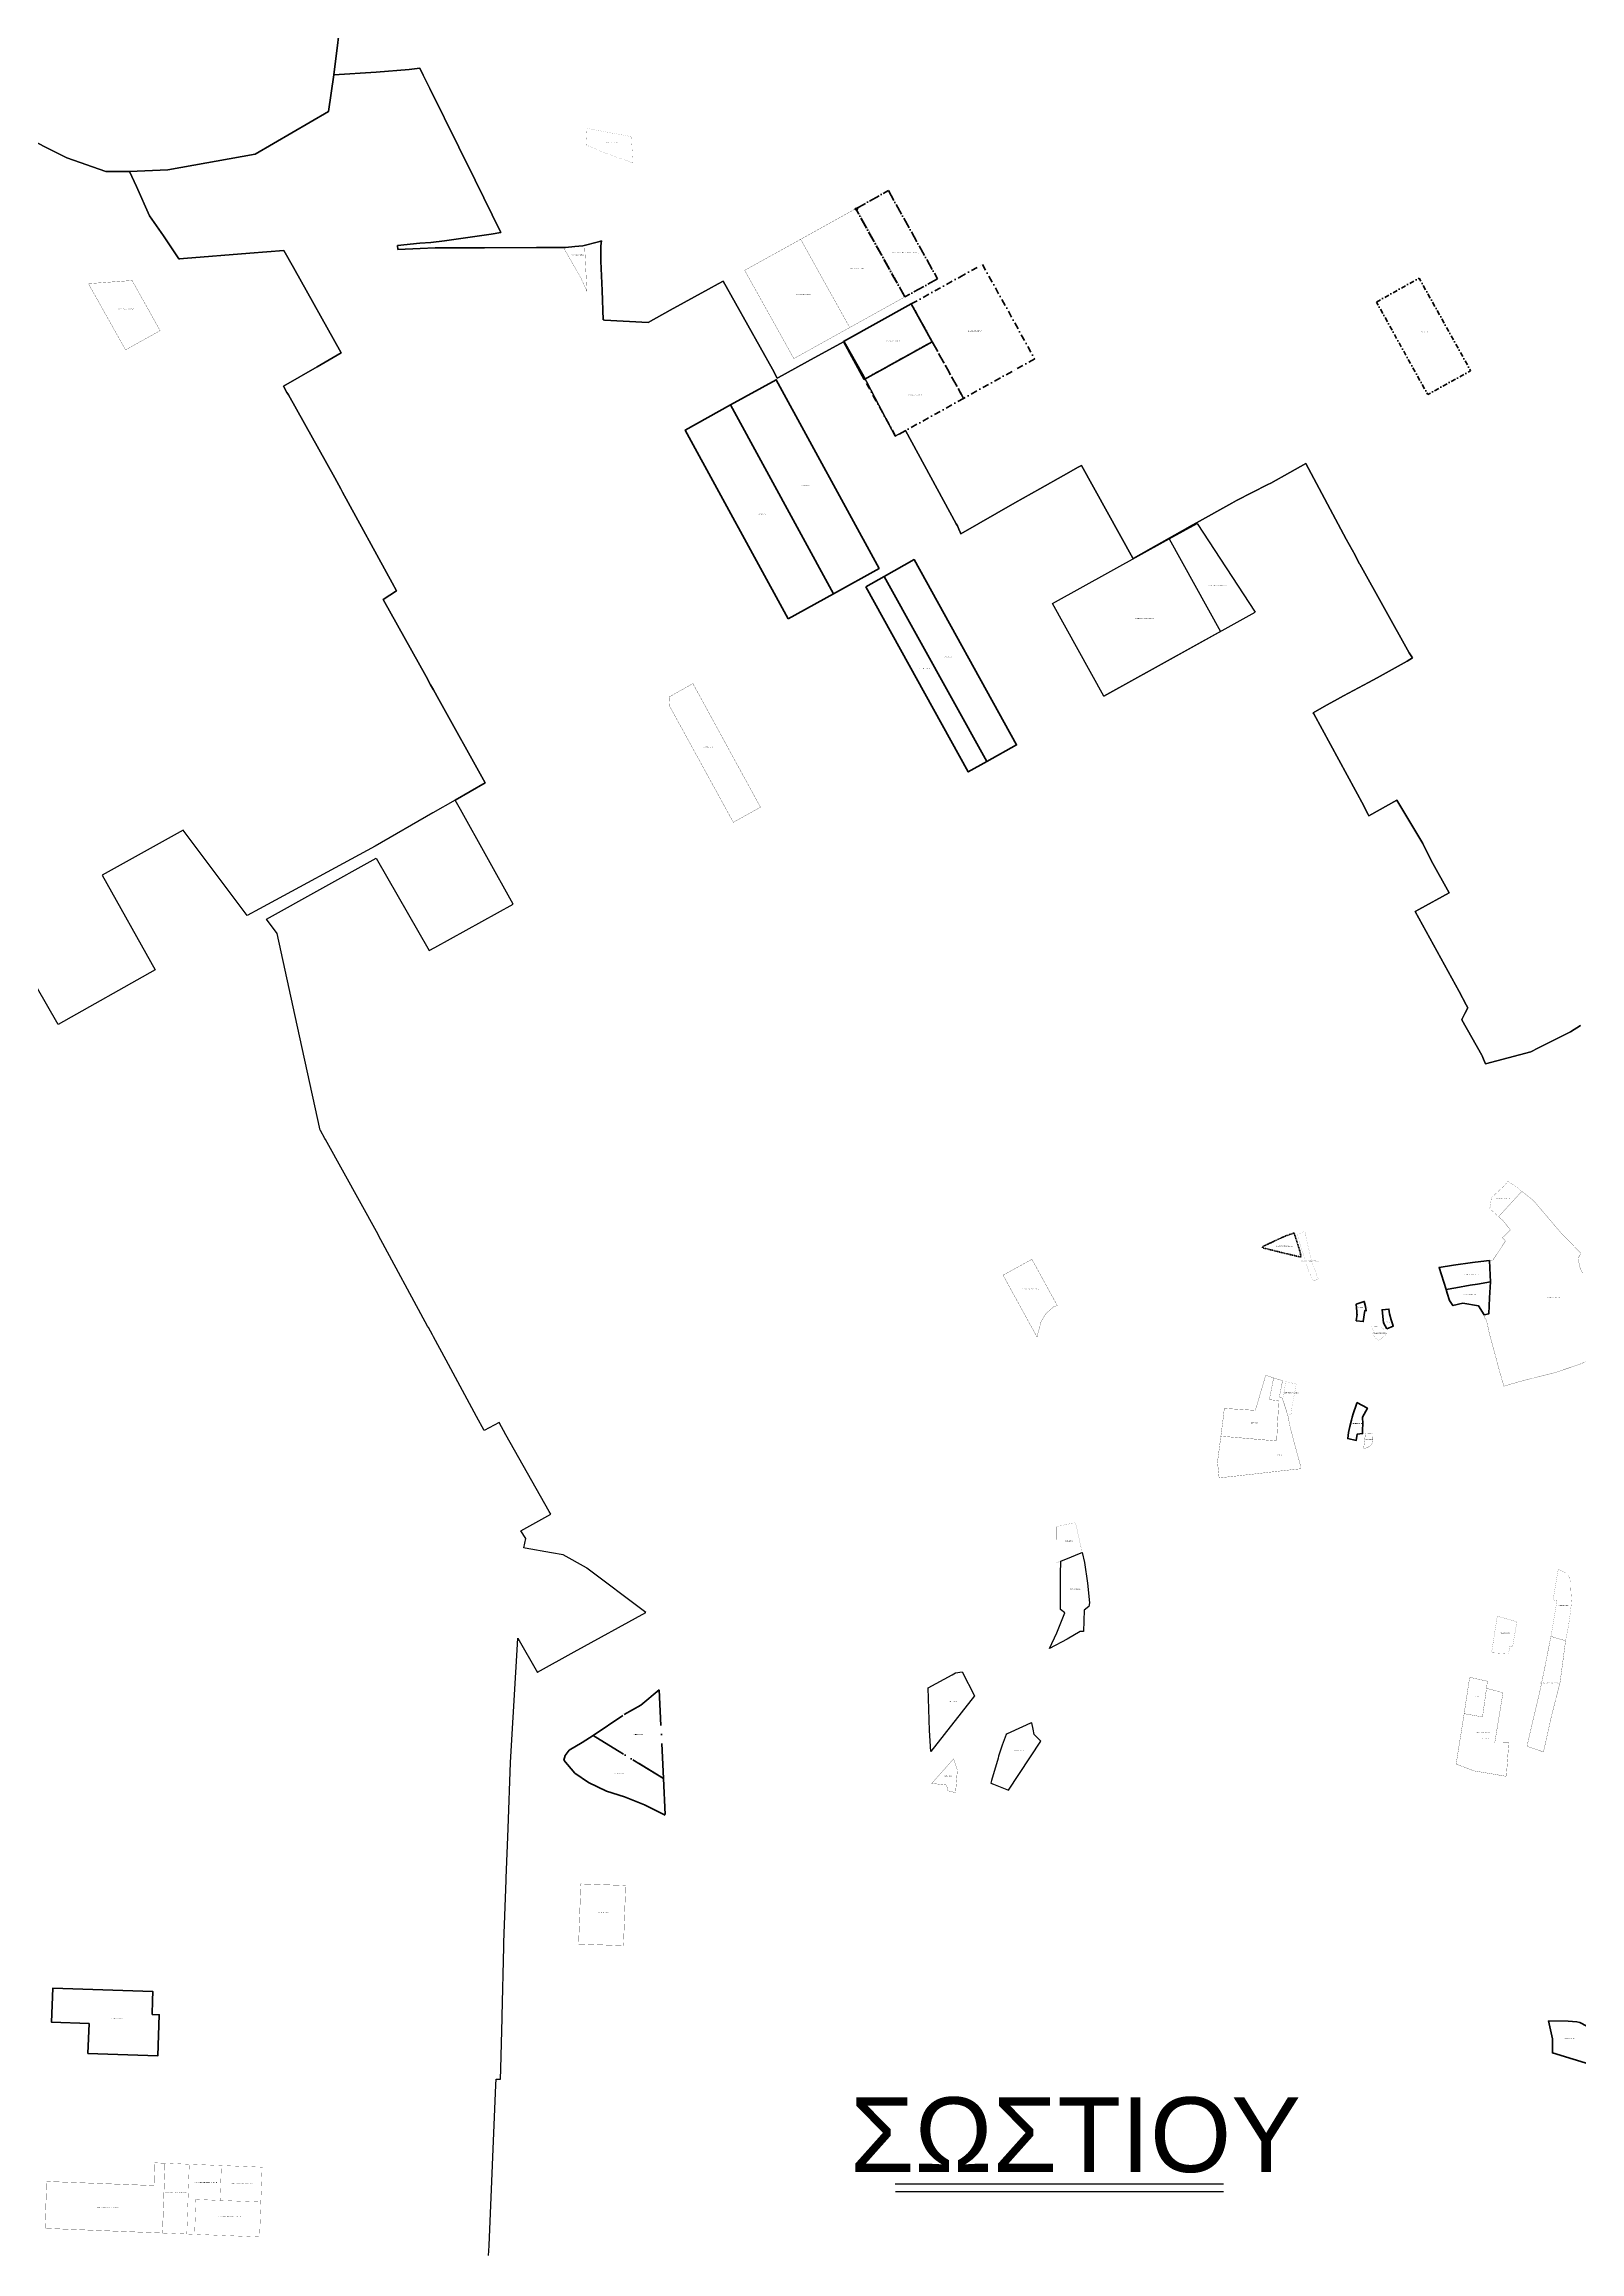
# Model space of a CAD drawing. Header units: metres. Extents: x 245125 to 394351, y 270578 to 4233311.
# Drawn here: x 264783 to 266837, y 4192795 to 4195748 of the extents above; entities that cross this region are included whole.
import ezdxf
from ezdxf.enums import TextEntityAlignment as Align
from ezdxf.lldxf.tags import DXFTag

# ---------------------------------------------------------------- set-up
doc = ezdxf.new("R2010")
doc.units = ezdxf.units.M
for name, pattern in [('ACAD_ISO10W100', [18, 12, -3, 0, -3]), ('AXON', [7.5, 6, -0.75, 0, -0.75]), ('AXONAS', [7, 5, -1, 0, -1]), ('DASHDOT', [25.4, 12.7, -6.35, 0, -6.35]), ('DASHDOT_LINE', [18, 12, -3, 0, -3]), ('t-orio', [0.79, 0.5, -0.12, 0.05, -0.12])]:
    doc.linetypes.add(name, pattern=pattern)
for name, color, linetype in [('4495-(228-329)', 103, 'Continuous'), ('ASTOTA', 7, 'Continuous'), ('Point_ID', 7, 'Continuous'), ('t-orio', 7, 't-orio'), ('topo2010', 207, 'Continuous'), ('topo2012', 144, 'Continuous'), ('topo2014', 230, 'Continuous'), ('topo2015', 137, 'Continuous'), ('topo2016', 36, 'Continuous'), ('topo2017', 2, 'Continuous'), ('topo2018', 5, 'Continuous'), ('topo2019', 6, 'Continuous'), ('topo2020', 3, 'Continuous'), ('topo2021', 4, 'Continuous'), ('topo2022', 30, 'Continuous'), ('topo2024', 160, 'Continuous'), ('topo2026', 192, 'Continuous'), ('ΗΛΕΙΑ_Ονομασία ΟΤΑ_ΟΚΧΕ', 6, 'Continuous')]:
    doc.layers.add(name, color=color, linetype=linetype)
doc.layers.add('περιγραμμα', color=10, linetype='ACAD_ISO10W100', lineweight=80)
doc.styles.add('ARIAL', font='arial.ttf')
doc.styles.get("Standard").update_dxf_attribs({"font": 'arial.ttf'})
tags = doc.linetypes.add('DASHDOT2', pattern=[0.5, 0.25, -0.125, 0, -0.125]).pattern_tags.tags
tags[10:11] = [DXFTag(74, 4), DXFTag(75, 0), DXFTag(340, '0'), DXFTag(46, 1.0), DXFTag(50, 0.0), DXFTag(44, 0.0), DXFTag(45, 0.0)]
tags[8:9] = [DXFTag(74, 4), DXFTag(75, 0), DXFTag(340, '0'), DXFTag(46, 1.0), DXFTag(50, 0.0), DXFTag(44, 0.0), DXFTag(45, 0.0)]
tags[6:7] = [DXFTag(74, 4), DXFTag(75, 0), DXFTag(340, '0'), DXFTag(46, 1.0), DXFTag(50, 0.0), DXFTag(44, 0.0), DXFTag(45, 0.0)]
tags[4:5] = [DXFTag(74, 4), DXFTag(75, 0), DXFTag(340, '0'), DXFTag(46, 1.0), DXFTag(50, 0.0), DXFTag(44, 0.0), DXFTag(45, 0.0)]
tags = doc.linetypes.add('DASHED', pattern=[0.75, 0.5, -0.25]).pattern_tags.tags
tags[6:7] = [DXFTag(74, 4), DXFTag(75, 0), DXFTag(340, '0'), DXFTag(46, 1.0), DXFTag(50, 0.0), DXFTag(44, 0.0), DXFTag(45, 0.0)]
tags[4:5] = [DXFTag(74, 4), DXFTag(75, 0), DXFTag(340, '0'), DXFTag(46, 1.0), DXFTag(50, 0.0), DXFTag(44, 0.0), DXFTag(45, 0.0)]
tags = doc.linetypes.add('HIDDEN', pattern=[0.375, 0.25, -0.125]).pattern_tags.tags
tags[6:7] = [DXFTag(74, 4), DXFTag(75, 0), DXFTag(340, '0'), DXFTag(46, 1.0), DXFTag(50, 0.0), DXFTag(44, 0.0), DXFTag(45, 0.0)]
tags[4:5] = [DXFTag(74, 4), DXFTag(75, 0), DXFTag(340, '0'), DXFTag(46, 1.0), DXFTag(50, 0.0), DXFTag(44, 0.0), DXFTag(45, 0.0)]
tags = doc.linetypes.add('HIDDENX2', pattern=[0.75, 0.5, -0.25]).pattern_tags.tags
tags[6:7] = [DXFTag(74, 4), DXFTag(75, 0), DXFTag(340, '0'), DXFTag(46, 1.0), DXFTag(50, 0.0), DXFTag(44, 0.0), DXFTag(45, 0.0)]
tags[4:5] = [DXFTag(74, 4), DXFTag(75, 0), DXFTag(340, '0'), DXFTag(46, 1.0), DXFTag(50, 0.0), DXFTag(44, 0.0), DXFTag(45, 0.0)]

msp = doc.modelspace()

# ---------------------------------------------------------------- linework, layer by layer
at = {"color": 207}
for p, q in [((266287.3, 4195086.2), (266325, 4195106.7)), ((266355.9, 4194962.5), (266200.1, 4194876.1))]:
    msp.add_line(p, q, dxfattribs=at)
at = {"color": 137, "linetype": 'HIDDEN', "lineweight": 40, "ltscale": 4}
msp.add_line((266552.5, 4193923.6), (266538.4, 4193931.4), dxfattribs=at)
at = {"layer": '4495-(228-329)', "color": 103}
for p, q in [((265921, 4192886.5), (266360, 4192886.5)), ((265921.2, 4192876.3), (266360.2, 4192876.3))]:
    msp.add_line(p, q, dxfattribs=at)
at = {"layer": 'ASTOTA', "color": 253, "linetype": 'HIDDEN', "ltscale": 300}
for points in [[(265181.3, 4195796.9), (265170.4, 4195706.8), (265163.3, 4195657.8), (265065.2, 4195600.6), (264948.3, 4195579.7), (264896.9, 4195577.8), (264865.4, 4195577.5), (264813, 4195595.8), (264746.6, 4195629.4)], [(265181.3, 4195796.9), (265170.4, 4195706.8), (265163.3, 4195657.8), (265065.2, 4195600.6), (264948.3, 4195579.7), (264896.9, 4195577.8), (264865.4, 4195577.5), (264813, 4195595.8), (264746.6, 4195629.4)], [(266837.4, 4194435.7), (266824.1, 4194427.1), (266781.4, 4194405.5), (266771.1, 4194400.3), (266710.2, 4194384.3), (266707.8, 4194390.4), (266706, 4194395.1), (266705.5, 4194395.9), (266678.6, 4194443.3), (266679.2, 4194444.5), (266682.7, 4194451.5), (266686.6, 4194459.3), (266684.6, 4194463.1), (266675.1, 4194481), (266616.2, 4194587.9), (266621.3, 4194590.7), (266662, 4194613), (266637.9, 4194656), (266626.7, 4194679), (266592, 4194737), (266554.4, 4194715.8), (266553.5, 4194717.7), (266547.8, 4194728.8), (266547.6, 4194729.1), (266480.6, 4194852.5), (266479.9, 4194853.7), (266497.8, 4194863.9), (266508.5, 4194869.9), (266520.4, 4194876.5), (266553.8, 4194894.4), (266565.3, 4194900.6), (266605.7, 4194922.8), (266612.8, 4194927), (266608.4, 4194934.1), (266542.3, 4195052.3), (266541.9, 4195053), (266537.6, 4195061.4), (266535.9, 4195064.3), (266524.1, 4195085.8), (266470, 4195187.2), (266448.5, 4195175.1), (266423.1, 4195160.9), (266419.5, 4195159.1), (266377.5, 4195137.4), (266371, 4195133.9), (266324.1, 4195107.7), (266318.2, 4195104.4), (266294.4, 4195091.3), (266262.9, 4195073.2), (266239.1, 4195059.9), (266238.8, 4195060.5), (266170.3, 4195184.5), (266165.5, 4195182.1), (266145.9, 4195171), (266114.4, 4195153.1), (266080.9, 4195134.4), (266008.8, 4195093.2), (266008, 4195095.1), (266006.1, 4195099.4), (266004.3, 4195103.6), (266002.6, 4195106.6), (265934.8, 4195231.3), (265921.1, 4195223.8), (265899.1, 4195265.3), (265877.2, 4195307), (265852.7, 4195350.3), (265812.4, 4195328.6), (265764.8, 4195302.2), (265762.9, 4195301.1), (265757, 4195313.4), (265690.9, 4195430.8), (265684.4, 4195427.5), (265671.4, 4195420.3), (265620.1, 4195392), (265590.8, 4195375.8), (265532.3, 4195378.9), (265530.6, 4195379.3), (265529.2, 4195418.6), (265528, 4195438.2), (265527.5, 4195457.8), (265527.3, 4195478.2), (265528.3, 4195485), (265524, 4195483.6), (265503.4, 4195478.4), (265492.7, 4195477.1), (265479.9, 4195476.1), (265467.6, 4195476.1), (265441.2, 4195475.9), (265371.9, 4195475.6), (265320.9, 4195475.6), (265305.8, 4195475.6), (265285.9, 4195474.4), (265255.6, 4195473.2), (265255.2, 4195478.7), (265285.1, 4195481.6), (265300.1, 4195482.5), (265318, 4195484.8), (265349.3, 4195489.3), (265380.5, 4195493.9), (265393.7, 4195495.9), (265359.2, 4195565.9), (265337.2, 4195610.3), (265298.6, 4195688.4), (265289.5, 4195706.4), (265285.4, 4195715.9), (265271, 4195713.9), (265226.8, 4195710.5), (265170.4, 4195706.8), (265181.3, 4195796.9)], [(265377.2, 4192790.4), (265377.5, 4192796.8), (265377.8, 4192804.1), (265386.8, 4193018.9), (265387.1, 4193026.3), (265393.3, 4193026.3), (265393.6, 4193040.1), (265395.2, 4193108.6), (265395.3, 4193110.5), (265397.4, 4193203.3), (265397.7, 4193209.1), (265400.7, 4193292.5), (265400.8, 4193295.2), (265403.2, 4193361.5), (265406.4, 4193450.1), (265408.2, 4193480.4), (265415.2, 4193600.4), (265416.1, 4193616.1), (265442.4, 4193570.4), (265442.8, 4193570.6), (265491.8, 4193597.7), (265587.6, 4193650.6), (265585.8, 4193652), (265508.4, 4193709.8), (265508.1, 4193710.1), (265477, 4193727.4), (265461.1, 4193730.3), (265426.3, 4193736.7), (265424.4, 4193737.1), (265427.2, 4193749.5), (265420.3, 4193759.9), (265460.4, 4193782), (265458.3, 4193785.7), (265400.4, 4193888.1), (265391.2, 4193904.4), (265371.2, 4193894), (265361.1, 4193912.6), (265320.4, 4193987.9), (265303.4, 4194019.3), (265302.1, 4194021.7), (265296.8, 4194031.5), (265295.6, 4194033.6), (265230.1, 4194154.7), (265229.4, 4194156), (265159, 4194283.1), (265158.2, 4194284.5), (265152.4, 4194295), (265152, 4194295.7), (265121.3, 4194436.1), (265094.6, 4194558.5), (265080.1, 4194577.8), (265151.3, 4194617.4), (265226.7, 4194659.4), (265297.9, 4194535.6), (265305.1, 4194539.6), (265409.9, 4194597.9), (265339.5, 4194724.2), (265332.4, 4194736.9), (265372.8, 4194760.1), (265310.7, 4194871.4), (265303.5, 4194884.3), (265299.7, 4194891.2), (265293.6, 4194902.1), (265236.2, 4195005.4), (265254.2, 4195016.8), (265248.2, 4195027.7), (265181.7, 4195148.9), (265179.4, 4195153.2), (265171.5, 4195167.7), (265109.4, 4195278.7), (265108.5, 4195280.3), (265107.4, 4195282.2), (265102.8, 4195290.6), (265148, 4195316.5), (265180.2, 4195334.9), (265116.1, 4195449), (265103.3, 4195471.8), (265058.1, 4195468.2), (264969.2, 4195461.1), (264964.4, 4195460.9), (264963.1, 4195460.9), (264942.3, 4195491.4), (264923.9, 4195518.4), (264906.1, 4195557.5), (264896.9, 4195577.8), (264948.3, 4195579.7), (265065.2, 4195600.6), (265163.3, 4195657.8), (265170.4, 4195706.8), (265226.8, 4195710.5), (265271, 4195713.9), (265285.4, 4195715.9), (265289.5, 4195706.4), (265298.6, 4195688.4), (265337.2, 4195610.3), (265359.2, 4195565.9), (265393.7, 4195495.9), (265380.5, 4195493.9), (265349.3, 4195489.3), (265318, 4195484.8), (265300.1, 4195482.5), (265285.1, 4195481.6), (265255.2, 4195478.7), (265255.6, 4195473.2), (265285.9, 4195474.4), (265305.8, 4195475.6), (265320.9, 4195475.6), (265371.9, 4195475.6), (265441.2, 4195475.9), (265467.6, 4195476.1), (265479.9, 4195476.1), (265492.7, 4195477.1), (265503.4, 4195478.4), (265524, 4195483.6), (265528.3, 4195485), (265527.3, 4195478.2), (265527.5, 4195457.8), (265528, 4195438.2), (265529.2, 4195418.6), (265530.6, 4195379.3), (265532.3, 4195378.9), (265590.8, 4195375.8), (265620.1, 4195392), (265671.4, 4195420.3), (265684.4, 4195427.5), (265690.9, 4195430.8), (265757, 4195313.4), (265762.9, 4195301.1), (265764.8, 4195302.2), (265812.4, 4195328.6), (265852.7, 4195350.3), (265877.2, 4195307), (265899.1, 4195265.3), (265921.1, 4195223.8), (265934.8, 4195231.3), (266002.6, 4195106.6), (266004.3, 4195103.6), (266006.1, 4195099.4), (266008, 4195095.1), (266008.8, 4195093.2), (266080.9, 4195134.4), (266114.4, 4195153.1), (266145.9, 4195171), (266165.5, 4195182.1), (266170.3, 4195184.5), (266238.8, 4195060.5), (266239.1, 4195059.9), (266262.9, 4195073.2), (266294.4, 4195091.3), (266318.2, 4195104.4), (266324.1, 4195107.7), (266371, 4195133.9), (266377.5, 4195137.4), (266419.5, 4195159.1), (266423.1, 4195160.9), (266448.5, 4195175.1), (266470, 4195187.2), (266524.1, 4195085.8), (266535.9, 4195064.3), (266537.6, 4195061.4), (266541.9, 4195053), (266542.3, 4195052.3), (266608.4, 4194934.1), (266612.8, 4194927), (266605.7, 4194922.8), (266565.3, 4194900.6), (266553.8, 4194894.4), (266520.4, 4194876.5), (266508.5, 4194869.9), (266497.8, 4194863.9), (266479.9, 4194853.7), (266480.6, 4194852.5), (266547.6, 4194729.1), (266547.8, 4194728.8), (266553.5, 4194717.7), (266554.4, 4194715.8), (266592, 4194737), (266626.7, 4194679), (266637.9, 4194656), (266662, 4194613), (266621.3, 4194590.7), (266616.2, 4194587.9), (266675.1, 4194481), (266684.6, 4194463.1), (266686.6, 4194459.3), (266682.7, 4194451.5), (266679.2, 4194444.5), (266678.6, 4194443.3), (266705.5, 4194395.9), (266706, 4194395.1), (266707.8, 4194390.4), (266710.2, 4194384.3), (266771.1, 4194400.3), (266781.4, 4194405.5), (266824.1, 4194427.1), (266837.4, 4194435.7)]]:
    msp.add_lwpolyline(points, dxfattribs=at)
at = {"layer": 'ASTOTA', "color": 253, "linetype": 'HIDDEN', "ltscale": 0.01}
msp.add_lwpolyline([(264746.6, 4195629.4), (264813, 4195595.8), (264865.4, 4195577.5), (264896.9, 4195577.8), (264906.1, 4195557.5), (264923.9, 4195518.4), (264942.3, 4195491.4), (264963.1, 4195460.9), (264964.4, 4195460.9), (264969.2, 4195461.1), (265058.1, 4195468.2), (265103.3, 4195471.8), (265116.1, 4195449), (265180.2, 4195334.9), (265148, 4195316.5), (265102.8, 4195290.6), (265107.4, 4195282.2), (265108.5, 4195280.3), (265109.4, 4195278.7), (265171.5, 4195167.7), (265179.4, 4195153.2), (265181.7, 4195148.9), (265248.2, 4195027.7), (265254.2, 4195016.8), (265236.2, 4195005.4), (265293.6, 4194902.1), (265299.7, 4194891.2), (265303.5, 4194884.3), (265310.7, 4194871.4), (265372.8, 4194760.1), (265332.4, 4194736.9), (265302.6, 4194719.7), (265225.3, 4194675.3), (265070.8, 4194591.5), (265054.5, 4194582.7), (264968.8, 4194696.8), (264860.2, 4194636.6), (264931.4, 4194510.1), (264801.4, 4194436.8), (264728.8, 4194563.3)], dxfattribs=at)
at = {"layer": 'Point_ID', "color": 1}
msp.add_circle((265869.1, 4195527.4), 1.71, dxfattribs=at)
at = {"layer": 'topo2010', "color": 207}
for p, q in [((266325, 4195106.7), (266402.4, 4194988.2)), ((266131.5, 4194999.9), (266287.3, 4195086.2)), ((266287.3, 4195086.2), (266355.9, 4194962.5)), ((266200.1, 4194876.1), (266131.5, 4194999.9)), ((266200.1, 4194876.1), (266402.4, 4194988.2))]:
    msp.add_line(p, q, dxfattribs=at)
at = {"layer": 'topo2010'}
msp.add_line((266131.5, 4194999.9), (266131.5, 4194999.9), dxfattribs=at)
at = {"layer": 'topo2012', "color": 144, "linetype": 'AXON', "lineweight": 70, "ltscale": 0.02}
msp.add_lwpolyline([(266412.2, 4194139.8), (266437.6, 4194151.6), (266441.1, 4194153.3), (266454.4, 4194158.1), (266462.1, 4194134), (266463.6, 4194127), (266463.4, 4194125.8), (266443.3, 4194130.5), (266412.2, 4194138.3)], close=True, dxfattribs=at)
at = {"layer": 'topo2012', "color": 144, "linetype": 'HIDDENX2', "lineweight": 40, "ltscale": 100}
msp.add_lwpolyline([(266578.4, 4194029.9), (266587.1, 4194033.6), (266586.1, 4194036.7), (266584.4, 4194041.8), (266582.2, 4194049.9), (266581.2, 4194056.3), (266572.1, 4194055.4), (266574.1, 4194037.9), (266578.4, 4194029.9)], close=True, dxfattribs=at)
at = {"layer": 'topo2014', "color": 230, "linetype": 'AXONAS', "lineweight": 40, "ltscale": 3}
msp.add_lwpolyline([(265868.1, 4195527.7), (265911.8, 4195552), (265977.5, 4195434.1), (265933.8, 4195409.8)], close=True, dxfattribs=at)
at = {"layer": 'topo2015', "color": 137, "linetype": 'HIDDEN', "lineweight": 40, "ltscale": 4}
msp.add_lwpolyline([(266538.4, 4193931.4), (266552.5, 4193923.6), (266546, 4193911.8), (266546.4, 4193902.8), (266546.1, 4193894.8), (266545.9, 4193889.8), (266538.9, 4193889.2), (266537.6, 4193880.7), (266526.1, 4193883.1), (266527.3, 4193891.2), (266528.9, 4193899.1), (266531, 4193907.9), (266531.9, 4193911.6), (266533.3, 4193916.3), (266537.7, 4193929), (266538.4, 4193931.4)], dxfattribs=at)
at = {"layer": 'topo2016', "color": 36, "lineweight": -3, "ltscale": 2, "const_width": 0.1}
msp.add_lwpolyline([(265508.6, 4195612.6), (265533.6, 4195602.1), (265570.1, 4195589.1), (265568.2, 4195624.2), (265507.4, 4195635.5)], close=True, dxfattribs=at)
at = {"layer": 'topo2017', "color": 2, "linetype": 'DASHDOT', "lineweight": 60, "ltscale": 0.7}
for points in [[(265942.5, 4195400.5), (266007.3, 4195436.4), (266037.6, 4195453.2), (266107.5, 4195327), (266077.2, 4195310.2), (266012.4, 4195274.2)], [(265879.6, 4195299.5), (265970.4, 4195350), (266012.4, 4195274.2), (265921.5, 4195223.7)]]:
    msp.add_lwpolyline(points, close=True, dxfattribs=at)
at = {"layer": 'topo2017', "color": 2, "linetype": 'DASHED', "lineweight": 60, "ltscale": 0.7}
msp.add_lwpolyline([(265851.6, 4195350.2), (265942.5, 4195400.5), (265970.4, 4195350), (265879.6, 4195299.5)], close=True, dxfattribs=at)
at = {"layer": 'topo2017', "color": 2, "linetype": 'HIDDEN', "lineweight": 40, "ltscale": 10}
msp.add_lwpolyline([(264841.4, 4193060.8), (264934.8, 4193057.5), (264936.8, 4193112.6), (264927.4, 4193112.9), (264927.8, 4193131.6), (264928, 4193143.7), (264794.4, 4193147.9), (264792.8, 4193102.5), (264842.8, 4193100.8)], close=True, dxfattribs=at)
at = {"layer": 'topo2018', "color": 5, "linetype": 'DASHDOT', "lineweight": 50, "ltscale": 0.5, "flags": 128}
msp.add_lwpolyline([(266564.4, 4195403), (266621.7, 4195434.9), (266690.5, 4195311.1), (266633.3, 4195279.3), (266564.4, 4195403)], dxfattribs=at)
at = {"layer": 'topo2018', "color": 5, "linetype": 'DASHDOT2', "lineweight": 60, "ltscale": 0.3, "flags": 128}
for points in [[(266717, 4194092.6), (266699.8, 4194089.8), (266689.8, 4194088.2), (266670.8, 4194084.7), (266657.7, 4194082.3), (266648.4, 4194111.9), (266667.8, 4194115), (266692.9, 4194118.7), (266696.5, 4194118.9), (266715.7, 4194121.1), (266716.6, 4194101.8)], [(266657.7, 4194082.3), (266659.1, 4194077.4), (266662.3, 4194067.8), (266666.8, 4194061), (266679.9, 4194064.1), (266701.2, 4194060.6), (266708.5, 4194048.5), (266714.7, 4194049.7), (266715.9, 4194071.5), (266717, 4194092.6), (266699.8, 4194089.8), (266689.8, 4194088.2), (266670.8, 4194084.7)]]:
    msp.add_lwpolyline(points, close=True, dxfattribs=at)
at = {"layer": 'topo2018', "color": 5, "const_width": 0.3}
for points in [[(266427.1, 4193964.3), (266439, 4193960.5), (266434.5, 4193937.9), (266439.4, 4193937.2), (266439, 4193935.8), (266446, 4193914.4), (266449.5, 4193896.6), (266463.6, 4193844.5), (266463.6, 4193842.7), (266455, 4193841.9), (266375.4, 4193832.8), (266354.1, 4193830.6), (266352, 4193851.6), (266356.5, 4193886.3), (266401.3, 4193882.4), (266431.1, 4193879.9), (266433.9, 4193933.8), (266421.3, 4193935.1), (266427.1, 4193964.3)], [(266361.1, 4193923.4), (266360, 4193913.6), (266356.5, 4193886.3), (266431.1, 4193879.9), (266433.9, 4193933.8), (266421.3, 4193935.1), (266427.1, 4193964.3), (266416.4, 4193967.6), (266402.6, 4193920.8), (266361.1, 4193923.4)]]:
    msp.add_lwpolyline(points, close=True, dxfattribs=at)
at = {"layer": 'topo2018', "color": 5, "linetype": 'DASHDOT_LINE', "lineweight": 60, "ltscale": 5, "const_width": 0.3}
msp.add_lwpolyline([(265999.1, 4193454.8), (266004.1, 4193439.8), (266001.7, 4193409.5), (265991.6, 4193412), (265989.6, 4193419.8), (265969.8, 4193421.9), (265999.1, 4193454.8)], close=True, dxfattribs=at)
at = {"layer": 'topo2019', "color": 6, "lineweight": 53}
for points in [[(265838.6, 4195013), (265700.9, 4195265.4), (265761.8, 4195299.2), (265899.4, 4195046.8)], [(265777.8, 4194979.2), (265640.1, 4195231.7), (265700.9, 4195265.4), (265838.6, 4195013)], [(266043.3, 4194788.4), (265906.2, 4195036.1), (265946.2, 4195058.5), (266083.3, 4194810.8)], [(265881.5, 4195022.3), (265906.2, 4195036.1), (266043.3, 4194788.4), (266018.6, 4194774.6)]]:
    msp.add_lwpolyline(points, close=True, dxfattribs=at)
at = {"layer": 'topo2019', "color": 6, "linetype": 't-orio', "ltscale": 50, "const_width": 0.3}
for points in [[(266838.1, 4194130.9), (266811.8, 4194157.6), (266774.6, 4194201.3), (266759, 4194213.8), (266727.9, 4194179.8), (266731.8, 4194176.2), (266734.2, 4194174.1), (266743.8, 4194162), (266733, 4194151.7), (266737.3, 4194147.6), (266720.1, 4194121.5), (266715.7, 4194121.1), (266717, 4194092.6), (266714.7, 4194049.7), (266708.5, 4194048.5), (266709.3, 4194045.4), (266709.7, 4194043.9), (266710.5, 4194043.7), (266711.8, 4194040.7), (266712.9, 4194035.9), (266715.6, 4194023.2), (266722.6, 4193998), (266727.6, 4193978.9), (266730.1, 4193970), (266732.4, 4193961.8), (266734.9, 4193953.2), (266759.9, 4193960.4), (266774, 4193963.9), (266802.6, 4193971.1), (266836.6, 4193982.5), (266844.1, 4193985.9)], [(266840.1, 4194104.4), (266836.2, 4194113), (266834.8, 4194121.6), (266835.2, 4194126.1), (266837.5, 4194129.6)]]:
    msp.add_lwpolyline(points, dxfattribs=at)
at = {"layer": 'topo2019', "color": 6, "ltscale": 0.5, "const_width": 0.18}
msp.add_lwpolyline([(266715.8, 4194190.8), (266727.9, 4194179.8), (266759, 4194213.8), (266750, 4194221), (266740.5, 4194227.1), (266734.5, 4194220.2), (266718.9, 4194205.9), (266718.1, 4194203.7), (266716.7, 4194192.9), (266715.8, 4194190.8)], close=True, dxfattribs=at)
at = {"layer": 'topo2019', "color": 6, "ltscale": 2}
for points in [[(266170.8, 4193730.8), (266174, 4193717.5), (266178.1, 4193689.5), (266180.9, 4193663.5), (266179.7, 4193658.7), (266173.6, 4193653.5), (266172.7, 4193625), (266168.3, 4193625.1), (266151.1, 4193614.9), (266127.4, 4193602.2), (266137.3, 4193623.2), (266147.8, 4193650.2), (266142.2, 4193654.5), (266142.1, 4193668.8), (266141.8, 4193702.9), (266142.4, 4193717.9), (266142.4, 4193719.3), (266145.5, 4193720.5), (266151.2, 4193722.7), (266167.3, 4193729.3)], [(265965, 4193549.6), (265997.1, 4193567.3), (266001.4, 4193569.8), (266010.3, 4193571.1), (266027.2, 4193539), (265968.4, 4193464.7), (265966.7, 4193492.9)], [(266103.6, 4193503.1), (266102, 4193502.4), (266075.4, 4193490.5), (266070.5, 4193488.3), (266069.4, 4193487.5), (266063.8, 4193473.2), (266059.1, 4193458.4), (266058.5, 4193455.8), (266049.9, 4193426), (266048.8, 4193422.1), (266052.4, 4193420.8), (266072.4, 4193413.1), (266115.5, 4193478.2), (266106.7, 4193487.5), (266105.4, 4193494.4)]]:
    msp.add_lwpolyline(points, close=True, dxfattribs=at)
at = {"layer": 'topo2019', "color": 6, "const_width": 0.3}
msp.add_lwpolyline([(265500.5, 4193287.5), (265560.5, 4193285.4), (265557.6, 4193204.9), (265497.6, 4193207.1)], close=True, dxfattribs=at)
at = {"layer": 'topo2019', "color": 6, "lineweight": 60, "flags": 128}
msp.add_lwpolyline([(266794.7, 4193104.2), (266821.1, 4193104.1), (266832.6, 4193103), (266836.5, 4193102.3), (266845.9, 4193097.5), (266855.3, 4193044.5), (266799.8, 4193061.4), (266800.1, 4193063.4), (266799.9, 4193080.5), (266794.7, 4193104.2)], close=True, dxfattribs=at)
at = {"layer": 'topo2020', "color": 3, "ltscale": 30, "const_width": 0.25}
msp.add_lwpolyline([(265477.3, 4195476.1), (265479.9, 4195476.1), (265492.7, 4195477.1), (265503.4, 4195478.4), (265505.6, 4195478.9), (265508.6, 4195417.7), (265500.5, 4195435.4), (265478, 4195474.7)], close=True, dxfattribs=at)
at = {"layer": 'topo2020', "color": 3, "lineweight": 70, "ltscale": 40, "const_width": 0.1}
msp.add_lwpolyline([(266439.4, 4193937.2), (266443.4, 4193959.2), (266457.4, 4193956.1), (266456.9, 4193953.4), (266454.2, 4193939.6), (266453.4, 4193934.9), (266451.8, 4193926.7), (266450.3, 4193915.5), (266446, 4193914.4), (266441.5, 4193929.5), (266439, 4193935.8), (266439.4, 4193937.2)], dxfattribs=at)
at = {"layer": 'topo2020', "color": 3, "ltscale": 40, "const_width": 0.15}
msp.add_lwpolyline([(266136.7, 4193765.3), (266147.9, 4193767.7), (266162.1, 4193770.7), (266165.7, 4193754.5), (266171, 4193730.9), (266167.3, 4193729.3), (266151.2, 4193722.7), (266145.5, 4193720.5), (266142.4, 4193719.3), (266136.4, 4193716.8)], close=True, dxfattribs=at)
at = {"layer": 'topo2020', "color": 3, "ltscale": 20, "const_width": 0.15}
for points in [[(266807.7, 4193708.3), (266817.4, 4193703.6), (266820.7, 4193700.4), (266822.7, 4193697.2), (266824.1, 4193691.9), (266824.6, 4193679.1), (266825.4, 4193665.9), (266824.9, 4193659.4), (266823.5, 4193647.9), (266821.3, 4193631.9), (266817.5, 4193612.9), (266807.6, 4193615.6), (266797.9, 4193618.5), (266806, 4193666), (266800.6, 4193666.8)], [(266726.2, 4193645.6), (266752.4, 4193638.1), (266746.6, 4193604.6), (266743, 4193605.5), (266741.1, 4193595.3), (266718.5, 4193596.7), (266725.6, 4193642.1)]]:
    msp.add_lwpolyline(points, close=True, dxfattribs=at)
at = {"layer": 'topo2020', "color": 3, "linetype": 'DASHDOT_LINE', "lineweight": 60, "ltscale": 4}
for points in [[(265516.9, 4193486.2), (265558.5, 4193514.1), (265580.6, 4193526.6), (265605.3, 4193547.2), (265611.1, 4193428.4)], [(265502.5, 4193476.5), (265516.9, 4193486.2), (265611.1, 4193428.4), (265613.5, 4193379.4), (265585.5, 4193393.1), (265558.8, 4193404), (265534.8, 4193411.6), (265510.6, 4193423), (265492.5, 4193435.7), (265477.8, 4193453.1), (265479.4, 4193459.2), (265485, 4193466.3)]]:
    msp.add_lwpolyline(points, close=True, dxfattribs=at)
at = {"layer": 'topo2021', "color": 4, "const_width": 0.3}
msp.add_lwpolyline([(266559.4, 4193889.6), (266553.4, 4193890), (266549.9, 4193890.1), (266547.4, 4193869.7), (266549.6, 4193870.1), (266553.3, 4193871.6), (266556.7, 4193873.5), (266557.8, 4193875), (266559, 4193877.4), (266559.7, 4193881.8), (266559.4, 4193889.6)], dxfattribs=at)
for points in [[(266706.4, 4193510.8), (266702.9, 4193511.5), (266681.8, 4193515.2), (266687.4, 4193551.8), (266688, 4193555.7), (266689.2, 4193563.8), (266706.1, 4193560.1), (266713, 4193558.6), (266711.7, 4193549.2), (266711.2, 4193545.3)], [(266681.8, 4193515.2), (266702.9, 4193511.5), (266706.4, 4193510.8), (266711.2, 4193545.3), (266711.7, 4193549.2), (266733.8, 4193543.2), (266733.1, 4193539.2), (266722.8, 4193476.4), (266741.5, 4193476.3), (266738.3, 4193431.4), (266698, 4193438.2), (266694.9, 4193438.7), (266671.1, 4193447.8), (266681.3, 4193511.7)]]:
    msp.add_lwpolyline(points, close=True, dxfattribs=at)
at = {"layer": 'topo2022', "color": 30, "linetype": 't-orio', "ltscale": 2.3, "const_width": 0.3}
msp.add_lwpolyline([(265719.7, 4195445.4), (265794.5, 4195486.9), (265869.2, 4195528.4), (265934.9, 4195410.4), (265860.2, 4195368.9), (265785.4, 4195327.4)], close=True, dxfattribs=at)
at = {"layer": 'topo2022', "color": 30, "linetype": 't-orio', "ltscale": 2.8, "const_width": 0.3}
msp.add_lwpolyline([(265794.5, 4195486.9), (265869.2, 4195528.4), (265934.9, 4195410.4), (265860.2, 4195368.9)], close=True, dxfattribs=at)
at = {"layer": 'topo2022', "color": 30, "linetype": 't-orio', "ltscale": 65, "const_width": 0.3}
msp.add_lwpolyline([(264900.4, 4195431.8), (264937.9, 4195364.8), (264891.7, 4195339), (264842, 4195427.6)], close=True, dxfattribs=at)
at = {"layer": 'topo2022', "color": 30, "linetype": 't-orio', "ltscale": 5, "const_width": 0.3}
msp.add_lwpolyline([(265618.5, 4194874.8), (265648.3, 4194891.6), (265650.4, 4194892.8), (265740.8, 4194727.4), (265704.5, 4194707.2), (265619.1, 4194862.9), (265618.7, 4194872.1)], close=True, dxfattribs=at)
at = {"layer": 'topo2022', "color": 30, "linetype": 't-orio', "ltscale": 35, "const_width": 0.3}
msp.add_lwpolyline([(266797.9, 4193618.6), (266807.7, 4193615.5), (266817.5, 4193612.8), (266817.1, 4193609.9), (266813.3, 4193581.1), (266810.1, 4193557), (266798.7, 4193512.3), (266787.9, 4193464), (266765.8, 4193471.5), (266773.2, 4193503.5), (266782.7, 4193543.4), (266789.3, 4193575), (266797.3, 4193615.7)], close=True, dxfattribs=at)
at = {"layer": 'topo2024', "linetype": 't-orio', "ltscale": 15, "const_width": 0.1}
msp.add_lwpolyline([(266468.9, 4194160.4), (266472.6, 4194142.2), (266476.3, 4194126.9), (266478.6, 4194117.6), (266480.5, 4194112.3), (266483.5, 4194105.4), (266485.5, 4194099.8), (266486.6, 4194096.7), (266480.5, 4194093.7), (266478.4, 4194096.7), (266476.1, 4194102.6), (266472.9, 4194109.5), (266471.4, 4194115.1), (266468.4, 4194125.1), (266466.4, 4194131.6), (266463.5, 4194139.4), (266458.6, 4194155.8)], close=True, dxfattribs=at)
at = {"layer": 'topo2026', "linetype": 't-orio', "ltscale": 40, "const_width": 0.3}
msp.add_lwpolyline([(266065.2, 4194101.6), (266103.8, 4194122.8), (266137.7, 4194061), (266132.5, 4194059.1), (266122.1, 4194049.7), (266116.1, 4194039.8), (266110.6, 4194018.9)], close=True, dxfattribs=at)
at = {"layer": 'topo2026', "linetype": 't-orio', "ltscale": 10, "const_width": 0.1, "flags": 128}
msp.add_lwpolyline([(266558.3, 4194033.1), (266570.5, 4194032.8), (266572.7, 4194031.5), (266577.5, 4194021.5), (266566.8, 4194013.5), (266559.4, 4194022.9), (266561.1, 4194024)], close=True, dxfattribs=at)
at = {"layer": 'topo2026', "linetype": 't-orio', "ltscale": 30}
for points, const_width in [([(264786.2, 4192889.6), (264929.7, 4192884.1), (264930.6, 4192914.5), (264944.4, 4192914), (264941.1, 4192820.6), (264784.1, 4192826.9)], 0.3), ([(264944.4, 4192914), (264976.9, 4192912.6), (264973.6, 4192819.3), (264941.1, 4192820.6)], 0.2), ([(264976.9, 4192912.6), (265019.8, 4192910.9), (265018.2, 4192864.2), (264985.7, 4192865.6), (264984.1, 4192818.9), (264973.6, 4192819.3)], 0.2), ([(265019.8, 4192910.9), (265074.3, 4192908.7), (265072.6, 4192862.1), (265018.2, 4192864.2)], 0.2), ([(265072.6, 4192862.1), (265071, 4192815.4), (264984.1, 4192818.9), (264985.7, 4192865.6), (265018.2, 4192864.2)], 0.2)]:
    msp.add_lwpolyline(points, close=True, dxfattribs=dict(at, const_width=const_width))
at = {"layer": 'περιγραμμα', "color": 230, "linetype": 'Continuous', "lineweight": 60, "ltscale": 2, "flags": 128}
msp.add_lwpolyline([(266537.6, 4194040.5), (266538.6, 4194049.3), (266538.3, 4194049.3), (266538.3, 4194053.1), (266537.5, 4194062.8), (266542.6, 4194064.6), (266548.3, 4194066.5), (266549.8, 4194059.7), (266550.7, 4194053.9), (266548.8, 4194054.2), (266547, 4194039.6)], close=True, dxfattribs=at)

# ---------------------------------------------------------------- texts
at = {"layer": 't-orio', "color": 230, "insert": (266538.2, 4194059), "char_height": 1, "width": 26.321, "attachment_point": 1}
msp.add_mtext('ΚΩΤΣΟΧΕΙΛΗΣ ΣΩΣΤΙ-14', dxfattribs=at)
at = {"layer": 'topo2010', "color": 207, "lineweight": 80, "ltscale": 20, "char_height": 1, "width": 39.086, "attachment_point": 1}
for insert in [(266339.5, 4195024.5), (266241.5, 4194980.3)]:
    msp.add_mtext('XΡΥΣΟΣΤΟΜΟΣ ΑΥΓΕΙΟ-10(ορθογωνιες)', dxfattribs=dict(at, insert=insert))
at = {"layer": 'topo2012', "color": 144, "char_height": 1, "width": 11.559, "attachment_point": 1}
for s, insert in [('ΜΑΝΩΛΟΠΟΥΛΟΣ-12(ορθογωνιες)', (266430.7, 4194140.9)), ('ΚΑΡΑΜΑΝΟΣ-12', (266574.3, 4194039.6))]:
    msp.add_mtext(s, dxfattribs=dict(at, insert=insert))
at = {"layer": 'topo2014', "color": 230, "insert": (265917.6, 4195469.6), "char_height": 1, "width": 44.598, "attachment_point": 1}
msp.add_mtext('ΜΑΝΩΛΟΠΟΥΛΟΣ (ΧΡΙΣΤΟΔΟΥΛΟΠΟΥΛΟΥ ΑΥΓΕΙΟ)-14', dxfattribs=at)
at = {"layer": 'topo2015', "color": 137, "insert": (266532.2, 4193903.7), "char_height": 1, "width": 18.243, "attachment_point": 1}
msp.add_mtext('ΡΕΝΤΕΣΗ ΣΩΣΤΙ-15', dxfattribs=at)
at = {"layer": 'topo2016', "color": 36, "insert": (265533, 4195616.2), "char_height": 0.5, "width": 17.574, "attachment_point": 1}
msp.add_mtext('ΛΑΜΠΡΙΝΗ ΚΟΝΔΥΛΟΠΟΥΛΟΥ ΟΛΥΜΠΙΑ ΟΔΟΣ-16', dxfattribs=at)
at = {"layer": 'topo2017', "color": 2, "char_height": 1, "attachment_point": 1}
for s, insert, width in [('ΒΛΑXΟΠΟΥΛΟΣ ΑΥΓΕΙΟ-17', (266018.3, 4195364.6), 35.706), ('ΒΛΑXΟΠΟΥΛΟΣ ΑΥΓΕΙΟ-17', (265909.2, 4195351.3), 31.812), ('ΒΛΑXΟΠΟΥΛΟΣ ΑΥΓΕΙΟ-17', (265938.6, 4195279.1), 46.729), ('ΡΕΓΚΛΗΣ ΑΘΑΝΑΣΙΟΣ-17', (264871.6, 4193107.8), 17.175)]:
    msp.add_mtext(s, dxfattribs=dict(at, insert=insert, width=width))
at = {"layer": 'topo2018', "color": 5, "lineweight": 80, "ltscale": 20, "char_height": 1, "attachment_point": 1}
for s, insert, width in [('ΧΟΖΟΒΙΤΗΣ2-18', (266622.6, 4195363.4), 11.738), ('ΒΑΣΙΛΟΠΟΥΛΟΣ ΒΑΓΓΕΛΗΣ-18', (266680.5, 4194102.8), 36.031), ('ΒΑΣΙΛΟΠΟΥΛΟΣ ΒΑΓΓΕΛΗΣ-18', (266679.1, 4194076.6), 51.357), ('ΖΩΓΡΑΦΟΣ-18', (266396.7, 4193904.6), 4.974), ('ΖΩΓΡΑΦΟΣ-18', (266430.5, 4193861.6), 4.974), ('ΖΩΓΡΑΦΟΣ-18', (265987, 4193432.1), 4.974)]:
    msp.add_mtext(s, dxfattribs=dict(at, insert=insert, width=width))
at = {"layer": 'topo2019', "color": 6, "lineweight": 80, "ltscale": 20, "char_height": 1, "attachment_point": 1}
for s, insert, width in [('ZΩΓΡΑΦΟΣ ΣΩΣΤΙ-19', (265795.8, 4195157.9), 31.035), ('ZΩΓΡΑΦΟΣ ΣΩΣΤΙ-19', (265737.4, 4195120.1), 17.272), ('ZΩΓΡΑΦΟΣ ΣΩΣΤΙ-19', (265987.2, 4194928.9), 24.618), ('ZΩΓΡΑΦΟΣ ΣΩΣΤΙ-19', (265953.4, 4194913.7), 14.458), ('ΒΑΣΙΛΟΠΟΥΛΟΣ ΒΑΓΓΕΛΗΣ-19', (266725.4, 4194205), 30.073), ('ΒΑΣΙΛΟΠΟΥΛΟΣ ΒΑΓΓΕΛΗΣ-19', (266791.4, 4194072), 34.293), ('ZΩΓΡΑΦΟΣ ΣΩΣΤΙ-19', (266154.5, 4193682.2), 21.488), ('ZΩΓΡΑΦΟΣ ΣΩΣΤΙ-19', (265989.5, 4193532.1), 17.228), ('ZΩΓΡΑΦΟΣ ΣΩΣΤΙ-19', (266080.3, 4193466.2), 17.93), ('MHTΡΟΠΟΥΛΟΣ-19', (265524.5, 4193249.9), 4.974), ('ZΩΓΡΑΦΟΣ ΣΩΣΤΙ-19', (266815.8, 4193081.4), 25.205)]:
    msp.add_mtext(s, dxfattribs=dict(at, insert=insert, width=width))
at = {"layer": 'topo2020', "color": 3, "char_height": 1, "attachment_point": 1}
for s, insert, width in [('KAMAΡΙΝΟΣ ΘΑΝΑΣΗΣ-20', (265487.2, 4195466.6), 19.805), ('ΖΩΓΡΑΦΟΣ ΠΑΝΑΓΙΩΤΗΣ-20', (266441.4, 4193944.8), 28.573), ('ΖΩΓΡΑΦΟΣ -20', (266148.5, 4193746.4), 15.646), ('ΑΛΕΞΟΠΟΥΛΟΣ-20', (265571.1, 4193487.8), 4.974), ('ΑΛΕΞΟΠΟΥΛΟΣ-20', (265545, 4193435.3), 4.974)]:
    msp.add_mtext(s, dxfattribs=dict(at, insert=insert, width=width))
at = {"layer": 'topo2020', "color": 3, "lineweight": 35, "ltscale": 25, "char_height": 1, "width": 4.974, "attachment_point": 1}
for insert in [(266807.9, 4193660.4), (266729.5, 4193623.3)]:
    msp.add_mtext('ΠΑΠΑΔΟΠΟΥΛΟΣ-20', dxfattribs=dict(at, insert=insert))
at = {"layer": 'topo2021', "color": 4, "char_height": 1, "attachment_point": 1}
for s, insert, width in [('TΣΑΚΩΝΑΣ-21', (266549.8, 4193882.4), 4.974), ('ΓΚΡΙΛΛΑΣ ΣΩΣΤΙ-21', (266690.8, 4193538.5), 21.999), ('ΜΠΕΡΑΤΗΣ-21', (266705.5, 4193482.8), 4.974)]:
    msp.add_mtext(s, dxfattribs=dict(at, insert=insert, width=width))
at = {"layer": 'topo2022', "color": 30, "char_height": 1, "attachment_point": 1}
for s, insert, width in [('ΒΛΑΧΟΠΟΥΛΟΣ (ΑΥΓΕΙΟ)-22', (265859.9, 4195448.5), 39.288), ('ΜΗΤΡΟΠΟΥΛΟΣ ΑΓΙΑ ΜΑΥΡΑ-22', (264881.6, 4195394.1), 30.556), ('ΒΛΑΧΟΠΟΥΛΟΣ (ΑΥΓΕΙΟ)-22', (265788.6, 4195413.6), 25.34), ('ZΩΓΡΑΦΟΣ ΣΩΣΤΙ-22', (265664.4, 4194808.6), 16.908), ('ΠΑΠΑΔΟΠΟΥΛΟΣ ΙΩΑΝΝΗΣ ΣΩΣΤΙ-22', (266784.2, 4193556.8), 44.297)]:
    msp.add_mtext(s, dxfattribs=dict(at, insert=insert, width=width))
at = {"layer": 'topo2024', "insert": (266463, 4194121.1), "char_height": 1, "width": 30.13, "attachment_point": 1}
msp.add_mtext('ΛΑΛΙΩΤΗ ΣΩΣΤΙ (Παπαδημητριου)-24', dxfattribs=at)
at = {"layer": 'topo2026', "char_height": 1, "attachment_point": 1}
for s, insert, width in [('ΧΡΥΣΑΝΘΑΚΟΠΟΥΛΟΣ ΣΩΣΤΙ-26', (266091.2, 4194083.7), 30.081), ('ΠΑΠΑΔΗΜΗΤΡΙΟΥ ΣΩΣΤΙ-26', (266559.6, 4194024.5), 25.425), ('ΤΣΑΒΑΡΗ ΣΥΜΕΩΝΙΔΟΥ-26', (266697.3, 4193490.6), 18.996), ('ΑΝΔΡΙΟΛΑΣ(ΠΑΠΑΔΗΜΗΤΡΙΟΥ) ΡΟΥΠΑΚΙ-26', (264984.2, 4192888.7), 48.003), ('ΑΝΔΡΙΟΛΑΣ(ΠΑΠΑΔΗΜΗΤΡΙΟΥ) ΡΟΥΠΑΚΙ-26', (265032.5, 4192887.7), 48.003), ('ΑΝΔΡΙΟΛΑΣ(ΠΑΠΑΔΗΜΗΤΡΙΟΥ) ΡΟΥΠΑΚΙ-26', (264852.9, 4192855.2), 48.003), ('ΑΝΔΡΙΟΛΑΣ(ΠΑΠΑΔΗΜΗΤΡΙΟΥ) ΡΟΥΠΑΚΙ-26', (264944.3, 4192875.6), 48.003), ('ΑΝΔΡΙΟΛΑΣ(ΠΑΠΑΔΗΜΗΤΡΙΟΥ) ΡΟΥΠΑΚΙ-26', (265016.3, 4192843.6), 48.003)]:
    msp.add_mtext(s, dxfattribs=dict(at, insert=insert, width=width))
at = {"layer": 'ΗΛΕΙΑ_Ονομασία ΟΤΑ_ΟΚΧΕ', "color": 253, "style": 'ARIAL'}
msp.add_text('ΣΩΣΤΙΟΥ', height=100, dxfattribs=at).set_placement((266162, 4192952.2), align=Align.MIDDLE)

doc.saveas('drawing.dxf')
